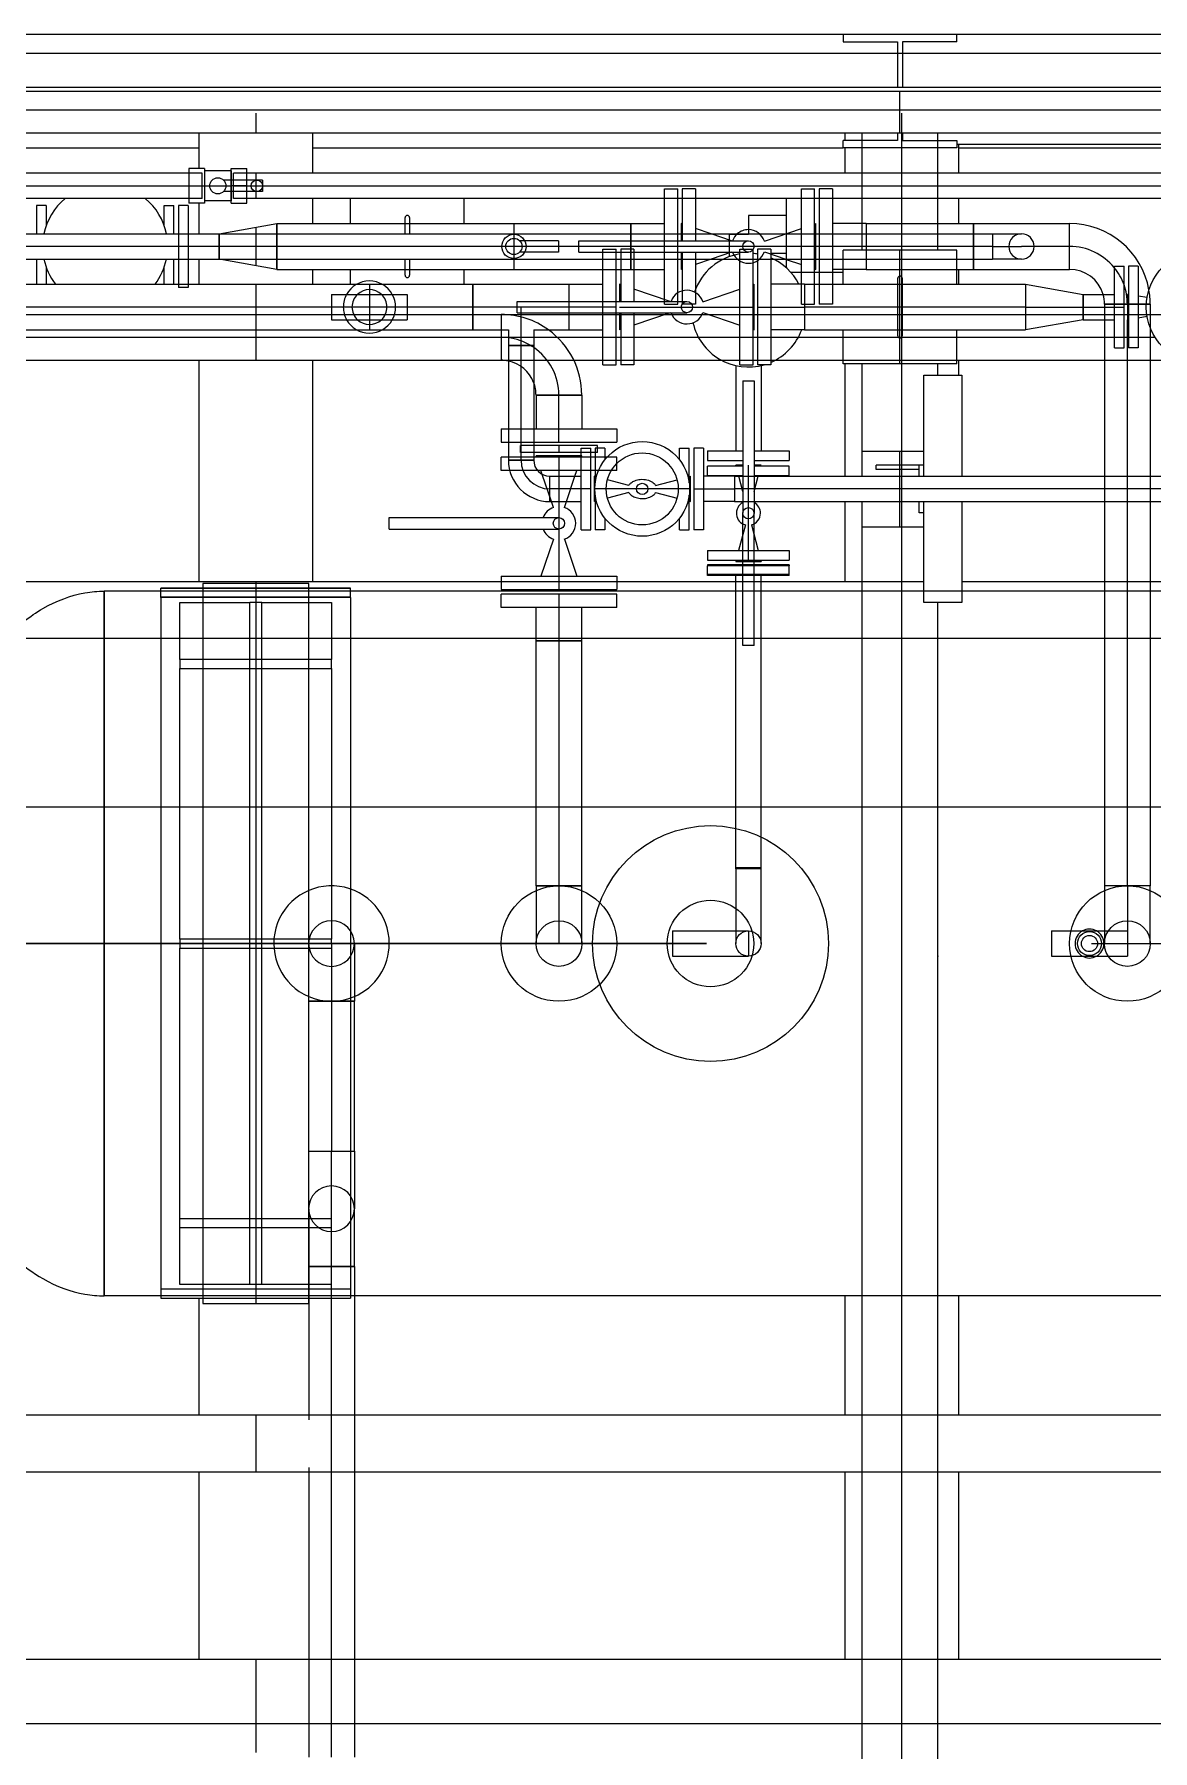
# Model space of a CAD drawing. Header units: inches. Extents: x 295136 to 296247, y 2627183 to 2627409.
# Drawn here: x 295243.361 to 295244.836, y 2627280.867 to 2627283.132 of the extents above; entities that cross this region are included whole.
import ezdxf

# ---------------------------------------------------------------- set-up
doc = ezdxf.new("R2010")
doc.units = ezdxf.units.IN
doc.header["$MEASUREMENT"] = 0
for name, color, linetype in [('Default', 7, 'Continuous'), ('EQUIPMENT LAYOUT-EMBED 1_DWG$0$Default', 7, 'Continuous'), ('EQUIPMENT LAYOUT-EMBED 1_DWG$0$DwgTemplate', 7, 'Continuous'), ('Layout', 6, 'Continuous')]:
    doc.layers.add(name, color=color, linetype=linetype)

# ---------------------------------------------------------------- blocks, each defined once
blk = doc.blocks.new('A$C55974CAD')
at = {"layer": 'Default', "color": 7, "lineweight": 25}
blk.add_point((51.1834, 3.75), dxfattribs=at)
at = {"layer": 'EQUIPMENT LAYOUT-EMBED 1_DWG$0$Default', "color": 7, "lineweight": 25}
for p, q in [((51.6857, 3.946), (51.6857, 4.0539)), ((51.6857, 4.0539), (51.6985, 4.0539)), ((51.6872, 4), (51.6872, 4.0539)), ((51.6985, 3.946), (51.6985, 4.0539)), ((51.7, 4.0539), (51.6985, 4.0539)), ((51.7, 4.0075), (51.7, 4.0539)), ((51.2985, 4.0167), (51.2, 4.0167)), ((51.2985, 3.9833), (51.2985, 4.0167)), ((51.2985, 4.0167), (51.5553, 4.0167)), ((51.3, 4), (51.3, 4.0167)), ((51.5553, 4.0167), (51.6025, 4.0167)), ((51.6025, 4.0167), (51.6775, 4.0167)), ((51.6775, 4.0167), (51.6857, 4.0167)), ((51.6872, 4.0167), (51.6857, 4.0167)), ((51.3, 3.9833), (51.3, 4)), ((51.6872, 3.946), (51.6872, 4)), ((51.7, 4), (51.7, 4.0075)), ((51.7, 3.9925), (51.7, 4)), ((51.7, 3.946), (51.7, 3.9925)), ((51.2, 3.9833), (51.2985, 3.9833)), ((51.2985, 3.9833), (51.5553, 3.9833)), ((51.5553, 3.9833), (51.6025, 3.9833)), ((51.6025, 3.9833), (51.6775, 3.9833)), ((51.6775, 3.9833), (51.6857, 3.9833)), ((51.6872, 3.9833), (51.6857, 3.9833)), ((51.6857, 3.946), (51.6985, 3.946)), ((51.7, 3.946), (51.6985, 3.946))]:
    blk.add_line(p, q, dxfattribs=at)
for centre, radius in [((51.2, 4.25), 0.0762), ((51.2, 4.25), 0.0302), ((51.2, 4), 0.0167), ((51.2, 3.5), 0.0762), ((51.2, 3.5), 0.0302)]:
    blk.add_circle(centre, radius, dxfattribs=at)
for radius, start, end in [(0.0191, 150.9287, 209.0713), (0.0191, 29.0713, 150.9287), (0.0191, 330.9287, 29.0713), (0.019, 209.0713, 270), (0.0191, 270, 330.9287)]:
    blk.add_arc((51.2, 3.55), radius, start, end, dxfattribs=at)
at = {"layer": 'EQUIPMENT LAYOUT-EMBED 1_DWG$0$DwgTemplate', "color": 1, "lineweight": 25}
for p, q in [((50.5025, 1.275), (50.5025, 6.375)), ((50.5775, 1.275), (50.5775, 6.375)), ((52.375, 5.425), (52.375, 3.3635)), ((52.25, 5.1755), (52.25, 4.725)), ((51.2, 5.15), (51.2, 4.0555)), ((51.2, 4.0555), (51.2, 5.15)), ((51.6775, 3.7685), (51.6775, 5.1118)), ((51.6025, 2.9321), (51.6025, 5.0928)), ((50.5025, 4.725), (50.255, 4.725)), ((50.7319, 4.725), (50.5775, 4.725)), ((51.9698, 4.725), (51.6775, 4.725)), ((52.1033, 4.725), (52.0702, 4.725)), ((52.177, 4.725), (52.1367, 4.725)), ((52.2698, 4.725), (52.223, 4.725)), ((51.9698, 4.575), (51.6775, 4.575)), ((52.0898, 4.575), (52.0702, 4.575)), ((52.1833, 4.575), (52.1502, 4.575)), ((52.2698, 4.575), (52.2167, 4.575)), ((52.25, 4.575), (52.25, 3.875)), ((52.25, 3.725), (52.25, 3.875)), ((52.25, 3.875), (52.26, 3.875)), ((52.26, 3.8035), (52.26, 3.875)), ((52.4, 3.875), (52.39, 3.875)), ((52.39, 3.875), (52.39, 3.8035)), ((50.5025, 3.8728), (50.255, 3.8728)), ((50.735, 3.8728), (50.5775, 3.8728)), ((51.7833, 3.8728), (51.6775, 3.8728)), ((51.965, 3.8728), (51.8167, 3.8728)), ((52.25, 3.8728), (52.2167, 3.8728)), ((52.2698, 3.8728), (52.26, 3.8728)), ((49.8636, 3.85), (51.7495, 3.85)), ((51.8495, 3.85), (51.965, 3.85)), ((52.115, 3.85), (52.2698, 3.85)), ((52.2698, 3.8035), (52.26, 3.8035)), ((52.2698, 3.7965), (52.26, 3.7965)), ((52.26, 3.7965), (52.26, 3.725)), ((52.39, 3.8035), (52.3302, 3.8035)), ((52.39, 3.7965), (52.3302, 3.7965)), ((52.39, 3.725), (52.39, 3.7965)), ((49.8636, 3.75), (51.65, 3.75)), ((51.95, 3.75), (51.965, 3.75)), ((52.115, 3.75), (52.2698, 3.75)), ((50.5025, 3.7228), (50.255, 3.7228)), ((50.735, 3.7228), (50.5775, 3.7228)), ((51.6775, 2.9321), (51.6775, 3.7185)), ((51.9698, 3.7228), (51.95, 3.7228)), ((52.0898, 3.7228), (52.0702, 3.7228)), ((52.1833, 3.7228), (52.1502, 3.7228)), ((52.255, 3.7228), (52.2167, 3.7228)), ((52.26, 3.725), (52.25, 3.725)), ((52.25, 3.7228), (52.25, 3.3635)), ((52.255, 3.725), (52.255, 3.3635)), ((52.39, 3.725), (52.4, 3.725)), ((51.2, 3.5475), (51.2, 3.0382))]:
    blk.add_line(p, q, dxfattribs=at)
at = {"layer": 'EQUIPMENT LAYOUT-EMBED 1_DWG$0$DwgTemplate', "color": 7, "lineweight": 25}
for p, q in [((50.1708, 6.325), (50.1708, 4.5801)), ((50.255, 4.5801), (50.255, 5.8222)), ((52.2698, 5.6335), (52.2698, 3.1179)), ((52.3, 3.1179), (52.3, 5.6335)), ((52.3302, 5.6335), (52.3302, 3.1179)), ((52.0302, 5.5865), (52.0302, 4.3262)), ((52.2167, 4.7381), (52.2167, 5.4125)), ((51.9698, 4.9658), (51.9698, 4.3262)), ((52, 4.3262), (52, 4.9658)), ((52.0098, 4.9658), (52.0098, 4.5167)), ((52.04, 4.55), (52.04, 4.9658)), ((52.0702, 4.9658), (52.0702, 4.5167)), ((52.1033, 4.9658), (52.1033, 4.192)), ((52.12, 4.025), (52.12, 4.9658)), ((52.1367, 4.9658), (52.1367, 4)), ((52.1833, 4.7381), (52.1833, 4.9658)), ((52.2, 4.9658), (52.2, 4.7381)), ((51.6025, 4.85), (51.665, 4.85)), ((51.665, 4.85), (51.6025, 4.85)), ((51.665, 4.775), (51.665, 4.85)), ((50.7439, 4.775), (50.735, 4.775)), ((50.7439, 4.525), (50.7439, 4.775)), ((51.6569, 4.775), (50.7439, 4.775)), ((51.6569, 4.775), (51.6649, 4.775)), ((51.6569, 4.525), (51.6569, 4.775)), ((51.657, 4.525), (51.657, 4.775)), ((51.6649, 4.775), (51.6689, 4.775)), ((51.665, 4.525), (51.665, 4.775)), ((51.6689, 4.775), (51.6689, 4.525)), ((51.6689, 4.775), (51.669, 4.775)), ((51.669, 4.525), (51.669, 4.775)), ((50.75, 4.75), (50.825, 4.75)), ((50.75, 4.658), (50.75, 4.75)), ((50.825, 4.55), (50.825, 4.75)), ((50.825, 4.75), (50.837, 4.75)), ((50.837, 4.75), (51.194, 4.75)), ((50.837, 4.75), (50.837, 4.55)), ((51.194, 4.75), (51.194, 4.55)), ((51.206, 4.75), (51.194, 4.75)), ((51.206, 4.75), (51.563, 4.75)), ((51.206, 4.55), (51.206, 4.75)), ((51.563, 4.75), (51.563, 4.55)), ((51.575, 4.75), (51.563, 4.75)), ((51.575, 4.75), (51.65, 4.75)), ((51.575, 4.55), (51.575, 4.75)), ((51.65, 4.75), (51.65, 4.658)), ((52.0702, 4.7521), (52.066, 4.7521)), ((52.066, 4.7393), (52.066, 4.7521)), ((52.0702, 4.7393), (52.066, 4.7393)), ((52.1033, 4.7521), (52.0702, 4.7521)), ((52.1033, 4.7393), (52.0702, 4.7393)), ((52.12, 4.7521), (52.1033, 4.7521)), ((52.12, 4.7393), (52.1033, 4.7393)), ((52.1367, 4.7521), (52.12, 4.7521)), ((52.1367, 4.7393), (52.12, 4.7393)), ((52.174, 4.7521), (52.1367, 4.7521)), ((52.174, 4.7393), (52.1367, 4.7393)), ((52.174, 4.7393), (52.174, 4.7521)), ((52.223, 4.7381), (52.177, 4.7381)), ((52.177, 4.7174), (52.177, 4.7381)), ((52.1833, 4.7206), (52.1833, 4.7381)), ((52.2, 4.7381), (52.2, 4.7206)), ((52.2, 4.7381), (52.2, 4.7206)), ((52.2167, 4.7206), (52.2167, 4.7381)), ((52.223, 4.7174), (52.223, 4.7381)), ((51.669, 4.72), (50.7319, 4.72)), ((51.669, 4.72), (50.7319, 4.72)), ((51.675, 4.72), (51.669, 4.72)), ((51.675, 4.72), (51.669, 4.72)), ((51.675, 4.58), (51.675, 4.72)), ((51.675, 4.58), (51.675, 4.72)), ((52.223, 4.7174), (52.177, 4.7174)), ((52.1802, 4.6825), (52.1802, 4.7174)), ((52.1833, 4.7206), (52.2167, 4.7206)), ((52.2, 4.7206), (52.2, 4.7174)), ((52.2, 4.7174), (52.2, 4.6825)), ((52.2198, 4.6825), (52.2198, 4.7174)), ((52.0898, 4.622), (52.1033, 4.6982)), ((52.1033, 4.6982), (52.12, 4.6982)), ((52.12, 4.6982), (52.1033, 4.6982)), ((52.12, 4.6982), (52.1367, 4.6982)), ((52.1367, 4.6982), (52.12, 4.6982)), ((52.1367, 4.6982), (52.1502, 4.622)), ((52.1925, 4.6825), (52.1925, 4.6924)), ((52.2075, 4.6825), (52.2075, 4.6924)), ((52.177, 4.6825), (52.223, 4.6825)), ((52.177, 4.6825), (52.177, 4.6619)), ((52.2198, 4.6825), (52.1802, 4.6825)), ((52.1833, 4.6793), (52.2167, 4.6793)), ((52.1833, 4.6619), (52.1833, 4.6793)), ((52.1925, 4.641), (52.1925, 4.6825)), ((52.1925, 4.6825), (52.1925, 4.6825)), ((52.2, 4.6793), (52.2, 4.6825)), ((52.2, 4.6825), (52.2, 4.6825)), ((52.2, 4.6619), (52.2, 4.6793)), ((52.2, 4.6793), (52.2, 4.6619)), ((52.2075, 4.641), (52.2075, 4.6825)), ((52.2075, 4.6825), (52.2075, 4.6825)), ((52.2167, 4.6619), (52.2167, 4.6793)), ((52.223, 4.6825), (52.223, 4.6619)), ((50.75, 4.642), (50.75, 4.658)), ((50.75, 4.658), (51.65, 4.658)), ((51.65, 4.642), (51.65, 4.658)), ((52.177, 4.6619), (52.223, 4.6619)), ((52.1833, 3.85), (52.1833, 4.6619)), ((52.2, 4.6619), (52.2, 3.85)), ((52.2167, 3.85), (52.2167, 4.6619)), ((50.75, 4.55), (50.75, 4.642)), ((50.75, 4.642), (51.65, 4.642)), ((51.65, 4.642), (51.65, 4.55)), ((52.0898, 4.622), (52.1033, 4.622)), ((52.1033, 4.622), (52.0898, 4.622)), ((52.0898, 4.622), (52.0898, 4.453)), ((52.1033, 4.622), (52.12, 4.622)), ((52.1367, 4.622), (52.1033, 4.622)), ((52.12, 4.622), (52.1367, 4.622)), ((52.1367, 4.622), (52.1502, 4.622)), ((52.1502, 4.622), (52.1367, 4.622)), ((52.1502, 4.622), (52.1502, 4.453)), ((52.2, 4.641), (52.1925, 4.641)), ((52.2075, 4.641), (52.2, 4.641)), ((50.5025, 4.5801), (50.1262, 4.5801)), ((50.1708, 4.5801), (50.1708, 4.5198)), ((50.255, 4.5198), (50.255, 4.5801)), ((50.5085, 4.5801), (50.5025, 4.5801)), ((50.5775, 4.5801), (50.5715, 4.5801)), ((50.7738, 4.5801), (50.5775, 4.5801)), ((50.725, 4.5801), (50.725, 4.58)), ((50.725, 4.5801), (50.725, 4.58)), ((50.725, 4.58), (50.7319, 4.58)), ((50.725, 4.58), (50.7319, 4.58)), ((50.7319, 4.5801), (50.7319, 4.525)), ((50.7319, 4.58), (51.669, 4.58)), ((50.7319, 4.58), (51.669, 4.58)), ((50.735, 4.5198), (50.735, 4.5801)), ((50.7738, 4.5198), (50.7738, 4.5801)), ((50.7738, 4.5801), (50.7738, 4.55)), ((50.85, 4.5801), (50.7738, 4.5801)), ((50.85, 4.5801), (50.9262, 4.5801)), ((50.9262, 4.5801), (50.9262, 4.55)), ((50.9262, 4.5801), (51.1238, 4.5801)), ((50.9262, 4.5801), (50.9262, 4.5198)), ((51.1238, 4.5801), (51.1238, 4.55)), ((51.1238, 4.5198), (51.1238, 4.5801)), ((51.1238, 4.5801), (51.2, 4.5801)), ((51.669, 4.58), (51.675, 4.58)), ((51.669, 4.58), (51.675, 4.58)), ((50.1262, 4.55), (50.5025, 4.55)), ((50.5025, 4.55), (50.5775, 4.55)), ((50.5775, 4.55), (50.7738, 4.55)), ((50.7738, 4.55), (50.7738, 4.55)), ((50.7738, 4.55), (50.7738, 4.55)), ((50.7738, 4.55), (50.8198, 4.55)), ((50.7738, 4.55), (50.7738, 4.5198)), ((50.8198, 4.55), (50.85, 4.55)), ((50.85, 4.55), (50.9262, 4.55)), ((51.1238, 4.55), (50.9262, 4.55)), ((50.9262, 4.55), (50.9262, 4.5198)), ((50.9262, 4.55), (50.9262, 4.55)), ((50.9262, 4.55), (50.9262, 4.55)), ((51.1238, 4.55), (51.1238, 4.5198)), ((51.1238, 4.55), (51.1238, 4.55)), ((51.1238, 4.55), (51.1238, 4.55)), ((51.2, 4.55), (51.1238, 4.55)), ((51.2, 4.55), (51.206, 4.55)), ((51.563, 4.55), (51.206, 4.55)), ((51.563, 4.55), (51.575, 4.55)), ((51.65, 4.55), (51.575, 4.55)), ((52.04, 4.5), (52.04, 4.55)), ((50.5025, 4.5198), (50.1262, 4.5198)), ((50.1708, 4.5198), (50.1708, 3.85)), ((50.255, 3.85), (50.255, 4.5198)), ((50.5775, 4.5198), (50.5025, 4.5198)), ((50.7738, 4.5198), (50.5775, 4.5198)), ((50.735, 4.525), (50.7319, 4.525)), ((50.7439, 4.525), (50.735, 4.525)), ((51.6569, 4.525), (50.7439, 4.525)), ((50.7738, 4.5198), (50.85, 4.5198)), ((50.9262, 4.5198), (50.85, 4.5198)), ((50.9262, 4.5198), (51.1238, 4.5198)), ((51.2, 4.5198), (51.1238, 4.5198)), ((51.6569, 4.525), (51.6649, 4.525)), ((51.6649, 4.525), (51.6689, 4.525)), ((51.665, 4.0167), (51.665, 4.525)), ((51.6689, 4.525), (51.669, 4.525)), ((52.0098, 4.5167), (52.0098, 4.5)), ((52.0702, 4.5167), (52.0702, 4.5)), ((52.0702, 4.5), (52.0098, 4.5)), ((52.0702, 4.5), (52.0098, 4.5)), ((52.0098, 4.5), (52.0098, 4.4833)), ((52.04, 4.45), (52.04, 4.5)), ((52.04, 4.5), (52.04, 4.5)), ((52.04, 4.5), (52.04, 4.5)), ((52.0702, 4.5), (52.0702, 4.4833)), ((51.7471, 4.4738), (51.7546, 4.4738)), ((51.7471, 4.4738), (51.7471, 4.25)), ((51.7546, 4.4738), (51.7621, 4.4738)), ((51.7621, 4.4738), (51.7621, 4.25)), ((52.0098, 4.4833), (52.0098, 4.3635)), ((52.0702, 4.4833), (52.0702, 4.3635)), ((52.04, 4.3635), (52.04, 4.45)), ((52.0898, 4.453), (52.0898, 4.447)), ((52.0898, 4.447), (52.0898, 4.3094)), ((52.1502, 4.453), (52.1502, 4.447)), ((52.1502, 4.447), (52.1502, 4.3094)), ((52.0702, 4.3635), (52.0098, 4.3635)), ((52.0098, 4.3635), (52.0702, 4.3635)), ((52.0098, 4.3635), (52.0098, 4.3167)), ((52.04, 4.3635), (52.04, 4.3635)), ((52.04, 4.305), (52.04, 4.3635)), ((52.04, 4.3635), (52.04, 4.3635)), ((52.0702, 4.3635), (52.0702, 4.2365)), ((51.6437, 4.25), (51.6437, 4.3262)), ((51.6437, 4.3262), (51.6613, 4.3262)), ((51.6613, 4.25), (51.6613, 4.3262)), ((51.6672, 4.3262), (51.6672, 4.25)), ((51.6775, 4.3262), (51.6672, 4.3262)), ((51.6848, 4.3262), (51.6775, 4.3262)), ((51.6848, 4.3262), (51.6848, 4.25)), ((51.8245, 4.315), (51.8245, 4.3262)), ((51.8245, 4.3262), (51.842, 4.3262)), ((51.8245, 4.2784), (51.8245, 4.315)), ((51.8381, 4.3167), (51.8381, 4.2833)), ((51.8381, 4.2833), (51.8381, 4.3167)), ((51.9892, 4.3167), (51.8381, 4.3167)), ((51.842, 4.3167), (51.842, 4.3262)), ((51.842, 4.2833), (51.842, 4.3167)), ((51.8618, 4.3262), (51.8618, 4.3167)), ((51.8793, 4.3262), (51.8618, 4.3262)), ((51.8618, 4.3167), (51.8618, 4.2833)), ((51.8793, 4.3262), (51.8793, 4.3167)), ((51.8793, 4.3167), (51.8793, 4.2833)), ((51.9698, 4.3262), (51.9698, 4.2303)), ((52.0098, 4.3262), (51.9698, 4.3262)), ((52.0098, 4.3262), (51.9698, 4.3262)), ((51.9892, 4.3167), (51.9892, 4.2833)), ((52.0098, 4.3167), (51.9892, 4.3167)), ((51.9892, 4.2833), (51.9892, 4.3167)), ((52, 4.252), (52, 4.3262)), ((52, 4.3262), (52, 4.3262)), ((52, 4.3262), (52, 4.3262)), ((52.0302, 4.3262), (52.0098, 4.3262)), ((52.0302, 4.3262), (52.0098, 4.3262)), ((52.0302, 4.3262), (52.0302, 4.2365)), ((52.0325, 4.305), (52.04, 4.305)), ((52.0325, 4.305), (52.0325, 4.0811)), ((52.04, 4.2365), (52.04, 4.305)), ((52.04, 4.305), (52.0475, 4.305)), ((52.0475, 4.305), (52.0475, 4.0811)), ((52.1502, 4.3094), (52.0898, 4.3094)), ((52.0898, 4.3094), (52.0898, 4.192)), ((52.1502, 4.3094), (52.1502, 4.1553)), ((51.8381, 4.3), (51.8381, 4.3)), ((51.8381, 4.3), (51.8381, 4.3)), ((51.8381, 4.3), (51.9892, 4.3)), ((51.9892, 4.2833), (51.8381, 4.2833)), ((51.842, 4.25), (51.842, 4.2833)), ((51.848, 4.2833), (51.848, 4.3008)), ((51.848, 4.3008), (51.8574, 4.3008)), ((51.848, 4.25), (51.848, 4.2833)), ((51.8574, 4.2833), (51.8574, 4.3008)), ((51.8574, 4.25), (51.8574, 4.2833)), ((51.8618, 4.2833), (51.8618, 4.25)), ((51.8793, 4.2833), (51.8793, 4.25)), ((51.9892, 4.3), (52.0325, 4.3)), ((51.9892, 4.3), (51.9892, 4.3)), ((52.0098, 4.2833), (51.9892, 4.2833)), ((52.0098, 4.2833), (52.0098, 4.2365)), ((52.0325, 4.3), (52.04, 4.3)), ((52.1125, 4.2504), (52.1125, 4.3018)), ((52.1275, 4.2504), (52.1275, 4.3018)), ((51.2762, 4.2801), (51.2, 4.2801)), ((51.2762, 4.25), (51.2762, 4.2801)), ((51.2762, 4.2801), (51.2762, 4.2198)), ((51.2762, 4.2801), (51.5993, 4.2801)), ((51.5993, 4.25), (51.5993, 4.2801)), ((51.5993, 4.2801), (51.6437, 4.2801)), ((51.5993, 4.2801), (51.5993, 4.2198)), ((51.6657, 4.2801), (51.6657, 4.25)), ((51.6672, 4.2796), (51.6657, 4.2801)), ((51.7336, 4.2571), (51.6848, 4.2737)), ((51.7757, 4.2571), (51.7833, 4.2597)), ((51.7833, 4.2597), (51.8192, 4.2719)), ((51.7833, 4.2619), (51.8, 4.2619)), ((51.7833, 4.2619), (51.7833, 4.2208)), ((51.7833, 4.2619), (51.8167, 4.2619)), ((51.8, 4.208), (51.8, 4.2619)), ((51.8, 4.2619), (51.8167, 4.2619)), ((51.8, 4.2619), (51.8, 4.2619)), ((51.8, 4.2619), (51.8, 4.2619)), ((51.8167, 4.2619), (51.8167, 4.2208)), ((51.8192, 4.2719), (51.8245, 4.2737)), ((51.8245, 4.25), (51.8245, 4.2784)), ((51.842, 4.2796), (51.8435, 4.2801)), ((51.8435, 4.2208), (51.8435, 4.2801)), ((51.9238, 4.2801), (51.8793, 4.2801)), ((51.9238, 4.2801), (51.9238, 4.25)), ((51.9238, 4.2198), (51.9238, 4.2801)), ((51.2762, 4.25), (51.2, 4.25)), ((51.2762, 4.25), (51.2762, 4.25)), ((51.2762, 4.25), (51.2762, 4.25)), ((51.2762, 4.2198), (51.2762, 4.25)), ((51.5993, 4.25), (51.2762, 4.25)), ((51.6613, 4.25), (51.5993, 4.25)), ((51.5993, 4.2198), (51.5993, 4.25)), ((51.6437, 4.1738), (51.6437, 4.25)), ((51.6613, 4.1738), (51.6613, 4.25)), ((51.6775, 4.25), (51.6657, 4.25)), ((51.6657, 4.25), (51.6657, 4.2198)), ((51.6672, 4.25), (51.6672, 4.1738)), ((51.7833, 4.25), (51.6775, 4.25)), ((51.6848, 4.25), (51.6848, 4.1738)), ((51.7336, 4.2428), (51.6848, 4.2263)), ((51.7757, 4.2428), (51.7833, 4.2402)), ((51.8167, 4.25), (51.7833, 4.25)), ((51.7833, 4.2402), (51.8167, 4.2289)), ((51.8435, 4.25), (51.8167, 4.25)), ((51.8245, 4.2208), (51.8245, 4.25)), ((51.842, 4.2208), (51.842, 4.25)), ((51.8574, 4.25), (51.848, 4.25)), ((51.848, 4.2208), (51.848, 4.25)), ((51.8574, 4.1992), (51.8574, 4.25)), ((51.8618, 4.25), (51.9238, 4.25)), ((51.8618, 4.25), (51.8618, 4.1738)), ((51.8793, 4.25), (51.8793, 4.1738)), ((51.9238, 4.25), (51.9238, 4.2198)), ((51.9238, 4.25), (51.9238, 4.25)), ((51.9238, 4.25), (51.9238, 4.25)), ((52, 4.192), (52, 4.252)), ((52.0098, 4.2365), (52.0325, 4.2365)), ((52.0098, 4.2365), (52.0325, 4.2365)), ((52.0098, 4.2365), (52.0098, 4.192)), ((52.0302, 4.2365), (52.0302, 4.2365)), ((52.0302, 4.2365), (52.0302, 4.1745)), ((52.0325, 4.2365), (52.0475, 4.2365)), ((52.0325, 4.2365), (52.04, 4.2365)), ((52.04, 4.2365), (52.04, 4.2365)), ((52.04, 4.1745), (52.04, 4.2365)), ((52.04, 4.2365), (52.0475, 4.2365)), ((52.0475, 4.2365), (52.0702, 4.2365)), ((52.0475, 4.2365), (52.0702, 4.2365)), ((52.0702, 4.2365), (52.0702, 4.192)), ((52.1275, 4.2504), (52.1125, 4.2504)), ((51.2, 4.2198), (51.2762, 4.2198)), ((51.2762, 4.2198), (51.5993, 4.2198)), ((51.5993, 4.2198), (51.6437, 4.2198)), ((51.6672, 4.2203), (51.6657, 4.2198)), ((51.746, 4.2208), (51.8, 4.2208)), ((51.746, 4.2208), (51.746, 4.208)), ((51.8, 4.2208), (51.854, 4.2208)), ((51.8167, 4.2289), (51.8245, 4.2263)), ((51.8245, 4.208), (51.8245, 4.2208)), ((51.842, 4.208), (51.842, 4.2208)), ((51.842, 4.2203), (51.8435, 4.2198)), ((51.8435, 4.2198), (51.8435, 4.2208)), ((51.848, 4.208), (51.848, 4.2208)), ((51.854, 4.2208), (51.854, 4.208)), ((51.9238, 4.2198), (51.8793, 4.2198)), ((51.9698, 4.2303), (51.9698, 4.192)), ((52.1125, 4.2238), (52.12, 4.2238)), ((52.1125, 4.2238), (52.1125, 4)), ((52.12, 4.2238), (52.1275, 4.2238)), ((52.1275, 4.2238), (52.1275, 4)), ((51.746, 4.208), (51.8, 4.208)), ((51.7919, 4.2021), (51.746, 4.2021)), ((51.746, 4.1893), (51.746, 4.2021)), ((51.8, 4.2036), (51.7833, 4.2036)), ((51.7837, 4.2021), (51.7833, 4.2036)), ((51.8, 4.208), (51.854, 4.208)), ((51.8, 4.0766), (51.8, 4.2036)), ((51.8167, 4.2036), (51.8, 4.2036)), ((51.854, 4.2021), (51.8081, 4.2021)), ((51.8163, 4.2021), (51.8167, 4.2036)), ((51.8245, 4.2021), (51.8245, 4.208)), ((51.8245, 4.1808), (51.8245, 4.2021)), ((51.842, 4.2021), (51.842, 4.208)), ((51.842, 4.1893), (51.842, 4.2021)), ((51.848, 4.2021), (51.848, 4.208)), ((51.848, 4.1992), (51.848, 4.2021)), ((51.848, 4.1992), (51.854, 4.1992)), ((51.854, 4.1893), (51.854, 4.2021)), ((51.854, 4.1992), (51.8574, 4.1992)), ((51.9638, 4.192), (52.0325, 4.192)), ((51.9638, 4.192), (51.9638, 4.1745)), ((51.9698, 4.192), (51.9698, 4.1745)), ((52, 4.1745), (52, 4.192)), ((52.0325, 4.192), (52.04, 4.192)), ((52.04, 4.192), (52.0475, 4.192)), ((52.0475, 4.192), (52.1162, 4.192)), ((52.0898, 4.192), (52.0898, 4.1745)), ((52.1033, 4.192), (52.1033, 4.1745)), ((52.1162, 4.192), (52.1162, 4.1745)), ((51.6437, 4.1738), (51.6613, 4.1738)), ((51.6775, 4.1738), (51.6672, 4.1738)), ((51.6848, 4.1738), (51.6775, 4.1738)), ((51.7615, 4.1893), (51.746, 4.1893)), ((51.7953, 4.1578), (51.7879, 4.186)), ((51.8047, 4.1578), (51.8121, 4.186)), ((51.8245, 4.1738), (51.8245, 4.1808)), ((51.8245, 4.1738), (51.8335, 4.1738)), ((51.8335, 4.1738), (51.842, 4.1738)), ((51.854, 4.1893), (51.8385, 4.1893)), ((51.842, 4.1864), (51.842, 4.1893)), ((51.842, 4.1738), (51.842, 4.1864)), ((51.8793, 4.1738), (51.8618, 4.1738)), ((51.9638, 4.1745), (52.0325, 4.1745)), ((52.0325, 4.1685), (51.9638, 4.1685)), ((51.9638, 4.151), (51.9638, 4.1685)), ((51.9698, 4.1745), (51.9698, 4.1685)), ((51.9698, 4.1685), (51.9698, 4.151)), ((52, 4.1685), (52, 4.1745)), ((52, 4.151), (52, 4.1685)), ((52.0325, 4.17), (52.0098, 4.17)), ((52.0104, 4.1685), (52.0098, 4.17)), ((52.0302, 4.1745), (52.0302, 4.17)), ((52.0302, 4.17), (52.0302, 4.1101)), ((52.0325, 4.1745), (52.04, 4.1745)), ((52.04, 4.1745), (52.0475, 4.1745)), ((52.04, 4.17), (52.04, 3.9922)), ((52.0475, 4.1745), (52.1162, 4.1745)), ((52.0702, 4.17), (52.0475, 4.17)), ((52.1162, 4.1685), (52.0475, 4.1685)), ((52.0696, 4.1685), (52.0702, 4.17)), ((52.0898, 4.1745), (52.0898, 4.1685)), ((52.0898, 4.1685), (52.0898, 4.1553)), ((52.1033, 4.1745), (52.1033, 4.1685)), ((52.1033, 4.1685), (52.1033, 4.151)), ((52.1162, 4.151), (52.1162, 4.1685)), ((52.0325, 4.151), (51.9638, 4.151)), ((51.9698, 4.151), (51.9698, 4.0355)), ((52, 4.0658), (52, 4.151)), ((52.0325, 4.1033), (52.0163, 4.151)), ((52.1162, 4.151), (52.0475, 4.151)), ((52.0475, 4.1033), (52.0637, 4.151)), ((52.0898, 4.1553), (52.12, 4.1553)), ((52.0898, 4.1553), (52.0898, 4.151)), ((52.1367, 4.1553), (52.0898, 4.1553)), ((52.0898, 4.151), (52.0898, 4.1108)), ((52.1033, 4.151), (52.1033, 4.0329)), ((52.12, 4.1553), (52.1367, 4.1553)), ((52.1367, 4.1553), (52.1502, 4.1553)), ((52.1502, 4.1553), (52.1367, 4.1553)), ((52.1502, 4.1553), (52.1502, 4.1108)), ((51.7953, 4.1224), (51.7879, 4.0941)), ((51.8047, 4.1224), (51.8121, 4.0941)), ((52.0302, 4.1101), (52.0302, 4.1011)), ((52.0302, 4.1011), (52.0302, 3.3498)), ((52.0438, 4.1108), (52.0501, 4.1108)), ((52.0438, 4.1108), (52.0438, 4.0933)), ((52.0501, 4.1108), (52.1033, 4.1108)), ((52.1033, 4.1108), (52.12, 4.1108)), ((52.12, 4.1108), (52.1367, 4.1108)), ((52.1367, 4.1108), (52.1833, 4.1108)), ((52.1833, 4.1108), (52.1962, 4.1108)), ((52.1962, 4.1108), (52.1962, 4.0933)), ((51.746, 4.0909), (51.7615, 4.0909)), ((51.746, 4.0909), (51.746, 4.0781)), ((51.746, 4.0781), (51.7919, 4.0781)), ((51.7837, 4.0781), (51.7833, 4.0766)), ((51.8081, 4.0781), (51.854, 4.0781)), ((51.8163, 4.0781), (51.8167, 4.0766)), ((51.8385, 4.0909), (51.854, 4.0909)), ((51.854, 4.0909), (51.854, 4.0781)), ((52.0438, 4.0933), (52.0586, 4.0933)), ((52.0613, 4.0873), (52.0438, 4.0873)), ((52.0438, 4.0698), (52.0438, 4.0873)), ((52.0586, 4.0933), (52.1033, 4.0933)), ((52.1033, 4.0873), (52.0613, 4.0873)), ((52.1033, 4.0889), (52.0898, 4.0889)), ((52.0904, 4.0873), (52.0898, 4.0889)), ((52.1033, 4.0933), (52.12, 4.0933)), ((52.1125, 4.0889), (52.1033, 4.0889)), ((52.1125, 4.0873), (52.1033, 4.0873)), ((52.12, 4.0933), (52.1367, 4.0933)), ((52.1367, 4.0889), (52.1275, 4.0889)), ((52.1367, 4.0873), (52.1275, 4.0873)), ((52.1367, 4.0933), (52.1833, 4.0933)), ((52.1502, 4.0889), (52.1367, 4.0889)), ((52.1833, 4.0873), (52.1367, 4.0873)), ((52.1496, 4.0873), (52.1502, 4.0889)), ((52.1833, 4.0933), (52.1962, 4.0933)), ((52.1962, 4.0873), (52.1833, 4.0873)), ((52.1962, 4.0698), (52.1962, 4.0873)), ((51.8, 4.0721), (51.746, 4.0721)), ((51.746, 4.0594), (51.746, 4.0721)), ((51.8, 4.0594), (51.746, 4.0594)), ((51.7833, 4.0766), (51.8167, 4.0766)), ((51.7833, 4.0183), (51.7833, 4.0594)), ((51.8, 4.0721), (51.8, 4.0183)), ((51.854, 4.0721), (51.8, 4.0721)), ((51.854, 4.0594), (51.8, 4.0594)), ((51.8167, 4.0183), (51.8167, 4.0594)), ((51.854, 4.0594), (51.854, 4.0721)), ((52, 3.9341), (52, 4.0658)), ((52.0329, 4.0601), (52.0163, 4.0113)), ((52.0632, 4.0698), (52.0438, 4.0698)), ((52.0471, 4.0601), (52.0637, 4.0113)), ((52.1033, 4.0698), (52.0632, 4.0698)), ((52.1033, 4.0492), (52.0963, 4.0698)), ((52.1125, 4.0698), (52.1033, 4.0698)), ((52.1367, 4.0698), (52.1275, 4.0698)), ((52.1833, 4.0698), (52.1367, 4.0698)), ((52.1367, 4.0492), (52.1437, 4.0698)), ((52.1962, 4.0698), (52.1833, 4.0698)), ((51.6872, 4), (51.6872, 4.0539)), ((51.706, 4.0539), (51.706, 4)), ((51.7187, 4.0539), (51.706, 4.0539)), ((51.7187, 4.0539), (51.7187, 4)), ((51.8172, 4.0075), (51.8172, 4.0539)), ((51.8172, 4.0539), (51.8299, 4.0539)), ((51.8299, 4.0075), (51.8299, 4.0539)), ((51.9698, 4.0355), (51.9698, 3.9645)), ((52.1125, 4.0221), (52.1033, 4.0492)), ((52.1033, 4.0329), (52.1033, 3.9671)), ((52.1275, 4.0221), (52.1367, 4.0492)), ((51.2985, 4.0167), (51.2, 4.0167)), ((51.2985, 3.9833), (51.2985, 4.0167)), ((51.2985, 4.0167), (51.5553, 4.0167)), ((51.3, 4), (51.3, 4.0167)), ((51.6025, 4.0167), (51.6775, 4.0167)), ((51.665, 3.9833), (51.665, 4.0167)), ((51.6872, 4.0167), (51.6857, 4.0167)), ((51.7044, 4.0167), (51.7044, 3.9833)), ((51.706, 4.0163), (51.7044, 4.0167)), ((51.7526, 4.004), (51.7187, 4.0129)), ((51.8167, 4.0183), (51.7833, 4.0183)), ((51.7833, 4.0183), (51.7833, 3.0668)), ((51.8, 4.0183), (51.7833, 4.0183)), ((51.7965, 4.0075), (51.8167, 4.0128)), ((51.8, 3.0718), (51.8, 4.0183)), ((51.8167, 4.0183), (51.8, 4.0183)), ((51.8167, 4.0183), (51.8167, 3.0718)), ((51.8167, 4.0128), (51.8172, 4.0129)), ((51.8299, 4.0163), (51.8314, 4.0167)), ((51.8314, 4.0075), (51.8314, 4.0167)), ((51.9638, 4.0113), (52.04, 4.0113)), ((51.9638, 4.0113), (51.9638, 3.9938)), ((52.04, 4.0113), (52.1162, 4.0113)), ((52.1162, 4.0113), (52.1162, 3.9938)), ((52.12, 3.75), (52.12, 4.025)), ((51.3, 3.9833), (51.3, 4)), ((51.5933, 4), (51.5933, 4.0075)), ((51.5933, 4.0075), (51.6985, 4.0075)), ((51.5933, 3.9925), (51.5933, 4)), ((51.5933, 3.9925), (51.6985, 3.9925)), ((51.6872, 3.946), (51.6872, 4)), ((51.6985, 4.0075), (51.7044, 4.0075)), ((51.6985, 3.9925), (51.7044, 3.9925)), ((51.7, 4), (51.7, 4.0075)), ((51.7, 3.9925), (51.7, 4)), ((51.7044, 4.0075), (51.7394, 4.0075)), ((51.7044, 4), (51.7833, 4)), ((51.7044, 3.9925), (51.7394, 3.9925)), ((51.706, 4), (51.706, 3.946)), ((51.7187, 4), (51.7187, 3.946)), ((51.7526, 3.9959), (51.7187, 3.987)), ((51.7394, 4.0075), (51.754, 4.0075)), ((51.7394, 3.9925), (51.754, 3.9925)), ((51.754, 4.0075), (51.7679, 4.0075)), ((51.754, 3.9925), (51.7679, 3.9925)), ((51.7833, 4.0075), (51.7679, 4.0075)), ((51.7833, 3.9925), (51.7679, 3.9925)), ((51.8167, 4.0075), (51.7833, 4.0075)), ((51.7833, 4), (51.8167, 4)), ((51.8167, 3.9925), (51.7833, 3.9925)), ((51.7965, 3.9925), (51.8167, 3.9872)), ((51.9426, 4.0075), (51.8167, 4.0075)), ((51.8167, 4), (51.8314, 4)), ((51.9426, 3.9925), (51.8167, 3.9925)), ((51.8167, 3.9872), (51.8172, 3.987)), ((51.8172, 3.946), (51.8172, 3.9925)), ((51.8299, 3.946), (51.8299, 3.9925)), ((51.8314, 3.9833), (51.8314, 3.9925)), ((51.9426, 4.0075), (51.9426, 4)), ((51.9426, 4), (51.9426, 3.9925)), ((51.9638, 3.9938), (52.04, 3.9938)), ((52.04, 3.9878), (51.9638, 3.9878)), ((51.9638, 3.9703), (51.9638, 3.9878)), ((52.0104, 3.9938), (52.0098, 3.9922)), ((52.0098, 3.9922), (52.04, 3.9922)), ((52.04, 3.9938), (52.1162, 3.9938)), ((52.04, 3.9922), (52.0702, 3.9922)), ((52.04, 3.9878), (52.04, 3.9258)), ((52.1162, 3.9878), (52.04, 3.9878)), ((52.0696, 3.9938), (52.0702, 3.9922)), ((52.1162, 3.9703), (52.1162, 3.9878)), ((52.1367, 4), (52.1367, 3.75)), ((51.2, 3.9833), (51.2985, 3.9833)), ((51.2985, 3.9833), (51.5553, 3.9833)), ((51.6025, 3.9833), (51.6775, 3.9833)), ((51.665, 2.6187), (51.665, 3.9833)), ((51.6872, 3.9833), (51.6857, 3.9833)), ((51.706, 3.9837), (51.7044, 3.9833)), ((51.8299, 3.9837), (51.8314, 3.9833)), ((52.04, 3.9703), (51.9638, 3.9703)), ((51.9698, 3.9645), (51.9698, 3.875)), ((52.0098, 3.9258), (52.0098, 3.9703)), ((52.1162, 3.9703), (52.04, 3.9703)), ((52.0702, 3.9258), (52.0702, 3.9703)), ((52.1129, 3.9789), (52.1033, 3.9508)), ((52.1033, 3.9671), (52.1033, 3.95)), ((52.1271, 3.9789), (52.1437, 3.9301)), ((51.7187, 3.946), (51.706, 3.946)), ((51.8172, 3.946), (51.8299, 3.946)), ((52.103, 3.95), (52.0963, 3.9301)), ((52.1033, 3.9508), (52.103, 3.95)), ((52.1033, 3.95), (52.1033, 3.725)), ((52, 3.875), (52, 3.9341)), ((52.0702, 3.9258), (52.0098, 3.9258)), ((52.0098, 3.9258), (52.0098, 3.803)), ((52.04, 3.9258), (52.0098, 3.9258)), ((52.04, 3.803), (52.04, 3.9258)), ((52.0702, 3.9258), (52.04, 3.9258)), ((52.0438, 3.9301), (52.0702, 3.9301)), ((52.0438, 3.9301), (52.0438, 3.9126)), ((52.0702, 3.9301), (52.0859, 3.9301)), ((52.0702, 3.9258), (52.0702, 3.803)), ((52.0859, 3.9301), (52.12, 3.9301)), ((52.12, 3.9301), (52.1962, 3.9301)), ((52.1962, 3.9301), (52.1962, 3.9126)), ((52.0438, 3.9126), (52.0702, 3.9126)), ((52.0702, 3.9066), (52.0438, 3.9066)), ((52.0438, 3.8891), (52.0438, 3.9066)), ((52.0702, 3.9126), (52.0859, 3.9126)), ((52.0859, 3.9066), (52.0702, 3.9066)), ((52.0859, 3.9126), (52.12, 3.9126)), ((52.12, 3.9066), (52.0859, 3.9066)), ((52.0904, 3.9126), (52.0898, 3.9111)), ((52.0898, 3.9111), (52.12, 3.9111)), ((52.12, 3.9126), (52.1962, 3.9126)), ((52.12, 3.9111), (52.1502, 3.9111)), ((52.1962, 3.9066), (52.12, 3.9066)), ((52.1496, 3.9126), (52.1502, 3.9111)), ((52.1962, 3.8891), (52.1962, 3.9066)), ((51.9698, 3.875), (51.9698, 3.725)), ((52, 3.725), (52, 3.875)), ((52.0702, 3.8891), (52.0438, 3.8891)), ((52.0859, 3.8891), (52.0702, 3.8891)), ((52.12, 3.8891), (52.0859, 3.8891)), ((52.0898, 3.8446), (52.0898, 3.8891)), ((52.1962, 3.8891), (52.12, 3.8891)), ((52.1502, 3.8446), (52.1502, 3.8891)), ((50.1708, 3.85), (50.1708, 3.75)), ((50.255, 3.75), (50.255, 3.85)), ((50.735, 3.75), (50.735, 3.85)), ((52.12, 3.8446), (52.0898, 3.8446)), ((52.1502, 3.8446), (52.0898, 3.8446)), ((52.0898, 3.8446), (52.0898, 3.725)), ((52.1502, 3.8446), (52.12, 3.8446)), ((52.1502, 3.8446), (52.1502, 3.75)), ((52.1833, 3.75), (52.1833, 3.85)), ((52.2, 3.85), (52.2, 3.75)), ((52.2167, 3.75), (52.2167, 3.85)), ((52.0098, 3.803), (52.0098, 3.797)), ((52.0098, 3.797), (52.0098, 3.6345)), ((52.04, 3.797), (52.04, 3.803)), ((52.04, 3.6345), (52.04, 3.797)), ((52.0702, 3.803), (52.0702, 3.797)), ((52.0702, 3.797), (52.0702, 3.6345)), ((50.1708, 3.75), (50.1708, 2.85)), ((50.255, 2.83), (50.255, 3.75)), ((52.12, 3.6778), (52.12, 3.75)), ((52.1367, 3.75), (52.1367, 3.6778)), ((52.1502, 3.75), (52.1502, 3.7032)), ((52.1833, 3.0718), (52.1833, 3.75)), ((52.2, 3.75), (52.2, 3.3635)), ((52.2167, 3.3635), (52.2167, 3.75)), ((51.9698, 3.725), (51.9698, 3.5301)), ((52, 3.5301), (52, 3.725)), ((52.0898, 3.725), (52.0898, 3.7032)), ((52.1033, 3.725), (52.1033, 3.6778)), ((52.0898, 3.7032), (52.1033, 3.7032)), ((52.0898, 3.7032), (52.0898, 3.5762)), ((52.1033, 3.7032), (52.0898, 3.7032)), ((52.1033, 3.7032), (52.12, 3.7032)), ((52.1367, 3.7032), (52.1033, 3.7032)), ((52.12, 3.7032), (52.1367, 3.7032)), ((52.1367, 3.7032), (52.1502, 3.7032)), ((52.1502, 3.7032), (52.1367, 3.7032)), ((52.1502, 3.7032), (52.1502, 3.5762)), ((52.1367, 3.6778), (52.1033, 3.6778)), ((52.1367, 3.6778), (52.1033, 3.6778)), ((52.1033, 3.6397), (52.1033, 3.6778)), ((52.12, 3.6778), (52.12, 3.6778)), ((52.12, 3.6778), (52.12, 3.6778)), ((52.12, 3.6778), (52.12, 3.6397)), ((52.1367, 3.6778), (52.1367, 3.6397)), ((52.0702, 3.6345), (52.0098, 3.6345)), ((52.04, 3.6345), (52.0098, 3.6345)), ((52.0233, 3.5583), (52.0098, 3.6345)), ((52.0098, 3.6345), (52.0098, 3.6345)), ((52.04, 3.6345), (52.04, 3.6345)), ((52.04, 3.6345), (52.04, 3.6345)), ((52.04, 3.6345), (52.04, 3.5583)), ((52.0702, 3.6345), (52.04, 3.6345)), ((52.0702, 3.6345), (52.0567, 3.5583)), ((52.0702, 3.6345), (52.0702, 3.6345)), ((52.12, 3.623), (52.12, 3.6397)), ((52.12, 3.5762), (52.12, 3.623)), ((52.04, 3.5583), (52.0233, 3.5583)), ((52.0233, 3.5583), (52.04, 3.5583)), ((52.0233, 3.5583), (52.0233, 3.5172)), ((52.0567, 3.5583), (52.04, 3.5583)), ((52.04, 3.5583), (52.04, 3.5044)), ((52.04, 3.5583), (52.0567, 3.5583)), ((52.0567, 3.5583), (52.0567, 3.5172)), ((52.0898, 3.5762), (52.1502, 3.5762)), ((52.0898, 3.5762), (52.12, 3.5762)), ((52.12, 3.5762), (52.12, 3.5762)), ((52.12, 3.5762), (52.12, 3.5762)), ((52.12, 3.5762), (52.12, 3.5762)), ((52.12, 3.5762), (52.1502, 3.5762)), ((51.2762, 3.5301), (51.2, 3.5301)), ((51.2762, 3.5), (51.2762, 3.5301)), ((51.2762, 3.4698), (51.2762, 3.5301)), ((51.6775, 3.5301), (51.2762, 3.5301)), ((51.7833, 3.5301), (51.6775, 3.5301)), ((51.8167, 3.5301), (51.7833, 3.5301)), ((52.0233, 3.5301), (51.8167, 3.5301)), ((51.9698, 3.5301), (51.9698, 3.4698)), ((51.986, 3.5172), (52.04, 3.5172)), ((51.986, 3.5172), (51.986, 3.5044)), ((52, 3.4698), (52, 3.5301)), ((52.0438, 3.5301), (52.0233, 3.5301)), ((52.04, 3.5172), (52.094, 3.5172)), ((52.0438, 3.5301), (52.0438, 3.5044)), ((52.0438, 3.5044), (52.0438, 3.5301)), ((52.094, 3.5172), (52.094, 3.5044)), ((51.2762, 3.5), (51.2166, 3.5)), ((51.2762, 3.5), (51.2762, 3.5)), ((51.2762, 3.5), (51.2762, 3.5)), ((51.2762, 3.4698), (51.2762, 3.5)), ((51.2762, 3.5), (51.6775, 3.5)), ((51.6775, 3.5), (51.7833, 3.5)), ((51.7833, 3.5), (51.8167, 3.5)), ((51.8167, 3.5), (52.0233, 3.5)), ((51.986, 3.5044), (52.04, 3.5044)), ((52.04, 3.5044), (52.094, 3.5044)), ((52.0438, 3.5044), (52.0438, 3.5)), ((52.0438, 3.5), (52.0438, 3.5044)), ((52.0438, 3.5), (52.0438, 3.4698)), ((52.0438, 3.4698), (52.0438, 3.5)), ((51.2, 3.4698), (51.2762, 3.4698)), ((51.6775, 3.4698), (51.2762, 3.4698)), ((51.7833, 3.4698), (51.6775, 3.4698)), ((51.8167, 3.4698), (51.7833, 3.4698)), ((52.0127, 3.4698), (51.8167, 3.4698)), ((51.9698, 3.4698), (51.9698, 3.4265)), ((52, 3.4634), (52, 3.4698)), ((52.0438, 3.4698), (52.0127, 3.4698))]:
    blk.add_line(p, q, dxfattribs=at)
at = {"layer": 'EQUIPMENT LAYOUT-EMBED 1_DWG$0$DwgTemplate', "color": 9, "lineweight": 25}
for p, q in [((52.325, 5.6955), (52.325, 3.0851)), ((51.3802, 1.3019), (51.3802, 5.091)), ((50.255, 4.65), (50.1325, 4.65)), ((50.5775, 4.65), (50.5025, 4.65)), ((50.75, 4.65), (50.725, 4.65)), ((51.63, 4.65), (50.75, 4.65)), ((51.6775, 4.65), (51.63, 4.65)), ((52.0702, 4.65), (51.9698, 4.65)), ((52.1452, 4.65), (52.0948, 4.65)), ((52.2167, 4.65), (52.1833, 4.65)), ((52.2958, 4.65), (52.2698, 4.65)), ((52.2958, 3.7978), (50.0802, 3.7978)), ((51.7495, 3.8), (51.8495, 3.8)), ((51.965, 3.8), (52.115, 3.8)), ((52.2698, 3.8), (52.325, 3.8))]:
    blk.add_line(p, q, dxfattribs=at)
at = {"layer": 'EQUIPMENT LAYOUT-EMBED 1_DWG$0$DwgTemplate', "color": 54, "lineweight": 25}
blk.add_line((52.4, 5.425), (52.4, 3.3635), dxfattribs=at)
at = {"layer": 'EQUIPMENT LAYOUT-EMBED 1_DWG$0$DwgTemplate', "color": 5, "lineweight": 25}
for p, q in [((52.1033, 4.9391), (52.0702, 4.9391)), ((52.174, 4.9391), (52.1367, 4.9391)), ((52.174, 4.9263), (52.174, 4.9391)), ((52.0925, 4.9263), (52.0702, 4.9263)), ((52.174, 4.9263), (52.1475, 4.9263)), ((50.735, 4.85), (51.6025, 4.85)), ((51.6025, 4.85), (50.735, 4.85)), ((50.735, 4.5801), (50.735, 4.85)), ((50.735, 4.775), (50.7319, 4.775)), ((50.7319, 4.775), (50.7319, 4.5801)), ((52.0702, 4.7708), (52.0925, 4.7708)), ((52.0702, 4.758), (52.1033, 4.758)), ((52.1367, 4.758), (52.174, 4.758)), ((52.1475, 4.7708), (52.174, 4.7708)), ((52.174, 4.7708), (52.174, 4.758)), ((50.725, 4.72), (50.725, 4.5801)), ((50.725, 4.72), (50.725, 4.5801)), ((50.7319, 4.72), (50.725, 4.72)), ((50.7319, 4.72), (50.725, 4.72)), ((52.0233, 4.55), (52.0233, 4.5)), ((52.0566, 4.55), (52.0233, 4.55)), ((52.0566, 4.55), (52.0566, 4.5)), ((50.735, 3.85), (50.735, 4.5198)), ((52.0233, 4.5), (52.0233, 4.45)), ((52.0566, 4.5), (52.0566, 4.45)), ((52.0566, 4.45), (52.0233, 4.45)), ((51.1833, 4.1), (51.1833, 4.05)), ((51.2166, 4.1), (51.1833, 4.1)), ((51.2166, 4.1), (51.2166, 4.05)), ((51.1833, 4.05), (51.1833, 4)), ((51.2166, 4.05), (51.2166, 4)), ((51.6857, 3.946), (51.6857, 4.0539)), ((51.6857, 4.0539), (51.6985, 4.0539)), ((51.6985, 3.946), (51.6985, 4.0539)), ((51.7, 4.0539), (51.6985, 4.0539)), ((51.7, 4.0075), (51.7, 4.0539)), ((51.8374, 4.0539), (51.8374, 4.0075)), ((51.8502, 4.0539), (51.8374, 4.0539)), ((51.8502, 4.0539), (51.8502, 4.0075)), ((51.5553, 4.0167), (51.6025, 4.0167)), ((51.6775, 4.0167), (51.6857, 4.0167)), ((51.9628, 4.0167), (51.8502, 4.0167)), ((52.1066, 4.025), (52.1359, 4.025)), ((52.1359, 4), (52.1359, 4.025)), ((51.2166, 4), (51.1833, 4)), ((51.7, 3.946), (51.7, 3.9925)), ((51.8374, 3.9925), (51.8374, 3.946)), ((51.8502, 3.9925), (51.8502, 3.946)), ((52.1609, 4), (52.1359, 4)), ((52.1609, 3.95), (52.1609, 4)), ((51.5553, 3.9833), (51.6025, 3.9833)), ((51.6775, 3.9833), (51.6857, 3.9833)), ((51.9628, 3.9833), (51.8502, 3.9833)), ((52.1109, 3.95), (52.1109, 3.9703)), ((51.6857, 3.946), (51.6985, 3.946)), ((51.7, 3.946), (51.6985, 3.946)), ((51.8502, 3.946), (51.8374, 3.946)), ((52.0859, 3.9441), (52.0859, 3.875)), ((52.1833, 3.95), (52.0918, 3.95)), ((50.735, 1.802), (50.735, 3.75)), ((51.1833, 3.6), (51.1833, 3.55)), ((51.2166, 3.6), (51.1833, 3.6)), ((51.2166, 3.6), (51.2166, 3.55)), ((51.1833, 3.55), (51.1833, 3.5)), ((51.2166, 3.55), (51.2166, 3.5)), ((51.2166, 3.5), (51.1833, 3.5)), ((52.04, 3.4984), (51.986, 3.4984)), ((51.986, 3.4857), (51.986, 3.4984)), ((52.0567, 3.5), (52.0233, 3.5)), ((52.0235, 3.4984), (52.0233, 3.5)), ((52.094, 3.4984), (52.04, 3.4984)), ((52.0565, 3.4984), (52.0567, 3.5)), ((52.094, 3.4857), (52.094, 3.4984)), ((52.04, 3.4857), (51.986, 3.4857)), ((52.0274, 3.4739), (52.0255, 3.4857)), ((52.094, 3.4857), (52.04, 3.4857)), ((52.0526, 3.4739), (52.0545, 3.4857))]:
    blk.add_line(p, q, dxfattribs=at)
at = {"layer": 'EQUIPMENT LAYOUT-EMBED 1_DWG$0$DwgTemplate', "color": 3, "lineweight": 25}
for p, q in [((52.0702, 4.525), (52.0898, 4.525)), ((52.1502, 4.525), (52.1833, 4.525)), ((52.082, 4.453), (52.1033, 4.453)), ((52.1033, 4.447), (52.082, 4.447)), ((52.1367, 4.453), (52.158, 4.453)), ((52.158, 4.447), (52.1367, 4.447)), ((52.0702, 4.375), (52.0898, 4.375)), ((52.1502, 4.375), (52.1833, 4.375)), ((51.965, 3.725), (51.965, 3.875)), ((51.965, 3.875), (52.0098, 3.875)), ((52.0702, 3.875), (52.115, 3.875)), ((52.115, 3.725), (52.115, 3.875)), ((51.7495, 3.7685), (51.7495, 3.8505)), ((51.7833, 3.8505), (51.7495, 3.8505)), ((51.8495, 3.8505), (51.8167, 3.8505)), ((51.8255, 3.8315), (51.8315, 3.8315)), ((51.8255, 3.7745), (51.8255, 3.8315)), ((51.8315, 3.7745), (51.8315, 3.8315)), ((51.8495, 3.7685), (51.8495, 3.8505)), ((52.002, 3.803), (52.078, 3.803)), ((52.078, 3.797), (52.002, 3.797)), ((51.65, 3.7185), (51.65, 3.7685)), ((51.65, 3.7685), (51.7833, 3.7685)), ((51.7685, 3.7685), (51.7685, 3.7745)), ((51.7685, 3.7745), (51.7833, 3.7745)), ((51.7685, 3.7685), (51.7833, 3.7685)), ((51.8167, 3.7745), (51.8315, 3.7745)), ((51.8167, 3.7685), (51.8315, 3.7685)), ((51.8167, 3.7685), (51.95, 3.7685)), ((51.8255, 3.7745), (51.8315, 3.7745)), ((51.8315, 3.7685), (51.8315, 3.7745)), ((51.95, 3.7685), (51.95, 3.7185)), ((51.7833, 3.7185), (51.65, 3.7185)), ((51.95, 3.7185), (51.8167, 3.7185)), ((51.965, 3.725), (52.0098, 3.725)), ((52.0702, 3.725), (52.115, 3.725))]:
    blk.add_line(p, q, dxfattribs=at)
at = {"layer": 'EQUIPMENT LAYOUT-EMBED 1_DWG$0$DwgTemplate', "color": 7, "lineweight": 25}
for centre, radius in [((52.2, 4.7), 0.0107), ((52.2, 4.6485), 0.0075), ((51.2, 4.25), 0.0762), ((52.12, 4.3094), 0.016), ((52.12, 4.3094), 0.0107), ((51.2, 4.25), 0.0302), ((51.7546, 4.25), 0.0075), ((51.8, 4.1401), 0.0625), ((51.8, 4.1401), 0.0475), ((51.8, 4.1401), 0.0075), ((51.2, 4.05), 0.0571), ((52.04, 4.0811), 0.0075), ((51.2, 4), 0.0167), ((51.7679, 4), 0.0075), ((52.12, 4), 0.0075), ((51.2, 3.5), 0.0762), ((51.2, 3.55), 0.0159), ((51.2, 3.55), 0.0107), ((51.2, 3.5), 0.0302)]:
    blk.add_circle(centre, radius, dxfattribs=at)
at = {"layer": 'EQUIPMENT LAYOUT-EMBED 1_DWG$0$DwgTemplate', "color": 5, "lineweight": 25}
for centre, radius in [((51.2, 4.05), 0.1556), ((52.04, 3.4), 0.075)]:
    blk.add_circle(centre, radius, dxfattribs=at)
for centre, radius, start, end in [((52.12, 4.8486), 0.0825, 101.6791, 127.1635), ((52.12, 4.8486), 0.0825, 39.8909, 78.3209), ((52.12, 4.8486), 0.0825, 232.8365, 258.3209), ((52.12, 4.8486), 0.0825, 281.6791, 320.1091), ((52.0359, 4), 0.075, 102.8032, 195.9851), ((52.0359, 4), 0.075, 8.6764, 71.4138), ((52.0359, 4), 0.075, 350.6569, 355.2566), ((52.0359, 4), 0.075, 203.33, 249.6655), ((52.0359, 4), 0.075, 297.183, 336.67), ((51.2, 3.55), 0.0191, 150.9287, 209.0713), ((51.2, 3.55), 0.0191, 330.9287, 29.0713)]:
    blk.add_arc(centre, radius, start, end, dxfattribs=at)
at = {"layer": 'EQUIPMENT LAYOUT-EMBED 1_DWG$0$DwgTemplate', "color": 7, "lineweight": 25}
for centre, radius, start, end in [((51.2, 4.55), 0.0762, 270, 156.682), ((50.85, 4.55), 0.0302, 90, 270), ((50.85, 4.55), 0.0302, 90, 270), ((50.85, 4.55), 0.0302, 0, 90), ((51.2, 4.55), 0.0762, 156.682, 203.318), ((51.2, 4.55), 0.0302, 90, 270), ((51.2, 4.55), 0.0302, 270, 90), ((51.2, 4.55), 0.0302, 270, 90), ((50.85, 4.55), 0.0302, 270, 0), ((52.04, 4.5), 0.0345, 90, 118.8738), ((52.04, 4.5), 0.0345, 61.1262, 90), ((51.2, 4.55), 0.0762, 203.318, 270), ((52.04, 4.5), 0.0345, 118.8738, 241.1262), ((52.04, 4.5), 0.023, 136.4125, 223.5875), ((52.04, 4.5), 0.023, 90, 136.4125), ((52.04, 4.5), 0.023, 43.5875, 90), ((52.04, 4.5), 0.0345, 298.8738, 61.1262), ((52.04, 4.5), 0.023, 316.4125, 43.5875), ((52.04, 4.5), 0.023, 223.5875, 316.4125), ((52.04, 4.5), 0.0345, 241.1262, 298.8738), ((51.8381, 4.2619), 0.0548, 90, 180), ((51.9238, 4.3262), 0.046, 291.2734, 348.0919), ((51.9238, 4.3262), 0.046, 348.0919, 0), ((51.9238, 4.3262), 0.0762, 329.1373, 352.8386), ((51.9238, 4.3262), 0.0762, 352.8386, 0), ((51.9238, 4.3262), 0.1064, 323.9894, 0), ((51.8381, 4.2619), 0.0381, 90, 180), ((51.8381, 4.2619), 0.0214, 90, 180), ((51.9238, 4.3262), 0.0762, 270, 325.7366), ((51.9238, 4.3262), 0.046, 270, 291.2734), ((51.9238, 4.3262), 0.0762, 325.7366, 329.1226), ((51.9238, 4.3262), 0.0762, 329.1226, 329.1373), ((51.7546, 4.25), 0.0222, 109.7221, 161.2587), ((51.7546, 4.25), 0.0222, 18.7413, 70.2779), ((51.9238, 4.3262), 0.1064, 270, 323.9894), ((51.7546, 4.25), 0.0222, 198.7413, 270), ((51.7546, 4.25), 0.0222, 270, 341.2587), ((52.04, 4.0811), 0.0222, 109.7221, 251.2587), ((52.04, 4.0811), 0.0222, 288.7413, 70.2779), ((51.7679, 4), 0.0159, 28.1929, 165.2649), ((52.12, 4), 0.0222, 109.7221, 251.2587), ((52.12, 4), 0.0222, 41.2857, 70.2779), ((52.12, 4), 0.0222, 0, 41.2857), ((51.7679, 4), 0.0159, 194.7351, 270), ((51.7679, 4), 0.0159, 270, 331.8071), ((52.12, 4), 0.0222, 288.7413, 0), ((52.12, 3.6397), 0.0167, 0, 180), ((52.12, 3.6397), 0.0167, 180, 0), ((52.12, 3.6397), 0.0167, 180, 270), ((52.12, 3.6397), 0.0167, 270, 0), ((51.2, 3.55), 0.0191, 29.0713, 150.9287), ((52.0438, 3.5762), 0.046, 286.2732, 0), ((52.0438, 3.5762), 0.1064, 280.1827, 0), ((52.0438, 3.5762), 0.0762, 309.2764, 0), ((51.2, 3.55), 0.019, 209.0713, 270), ((51.2, 3.55), 0.0191, 270, 330.9287), ((52.0438, 3.5762), 0.046, 270, 286.2732), ((52.0438, 3.5762), 0.0762, 289.6778, 309.2764), ((52.0438, 3.5762), 0.0762, 270, 289.6778), ((52.0438, 3.5762), 0.1064, 270, 280.1827)]:
    blk.add_arc(centre, radius, start, end, dxfattribs=at)
at = {"layer": 'EQUIPMENT LAYOUT-EMBED 1_DWG$0$DwgTemplate', "color": 3, "lineweight": 25}
for centre, start, end in [((52.082, 4.45), 90, 270), ((52.158, 4.45), 270, 90), ((52.002, 3.8), 90, 270), ((52.078, 3.8), 270, 90)]:
    blk.add_arc(centre, 0.003, start, end, dxfattribs=at)
at = {"layer": 'EQUIPMENT LAYOUT-EMBED 1_DWG$0$DwgTemplate', "color": 5, "lineweight": 25}
for points in [[(50.8238, 5.0037), (50.7952, 4.9815), (50.7728, 4.9568), (50.7578, 4.9308)], [(50.7578, 4.9308), (50.7474, 4.9128), (50.7404, 4.8941), (50.7372, 4.8753)], [(50.7372, 4.8753), (50.7357, 4.8669), (50.735, 4.8584), (50.735, 4.85)]]:
    blk.add_open_spline(points, degree=3, dxfattribs=at)
at = {"layer": 'EQUIPMENT LAYOUT-EMBED 1_DWG$0$DwgTemplate', "color": 7, "lineweight": 25}
for points in [[(51.6025, 4.9809), (51.6188, 4.9651), (51.6322, 4.9482), (51.6422, 4.9308)], [(51.6422, 4.9308), (51.6526, 4.9128), (51.6595, 4.8941), (51.6628, 4.8753)], [(51.6628, 4.8753), (51.6643, 4.8669), (51.665, 4.8584), (51.665, 4.85)], [(51.7891, 4.15), (51.7882, 4.1478), (51.7877, 4.1453), (51.7874, 4.1427)], [(51.7918, 4.1546), (51.7908, 4.1533), (51.7899, 4.1517), (51.7891, 4.15)], [(51.7946, 4.1573), (51.7936, 4.1566), (51.7927, 4.1557), (51.7918, 4.1546)], [(51.7953, 4.1578), (51.7951, 4.1576), (51.7948, 4.1575), (51.7946, 4.1573)], [(51.8047, 4.1578), (51.8049, 4.1576), (51.8051, 4.1575), (51.8054, 4.1573)], [(51.8054, 4.1573), (51.8064, 4.1566), (51.8073, 4.1557), (51.8082, 4.1546)], [(51.8082, 4.1546), (51.8092, 4.1533), (51.8101, 4.1517), (51.8108, 4.15)], [(51.8108, 4.15), (51.8117, 4.1478), (51.8123, 4.1453), (51.8126, 4.1427)], [(51.7874, 4.1427), (51.7871, 4.1397), (51.7873, 4.1366), (51.788, 4.1338)], [(51.788, 4.1338), (51.7886, 4.1311), (51.7897, 4.1286), (51.791, 4.1266)], [(51.791, 4.1266), (51.7921, 4.125), (51.7933, 4.1238), (51.7946, 4.1228)], [(51.7946, 4.1228), (51.7949, 4.1227), (51.7951, 4.1225), (51.7953, 4.1224)], [(51.8054, 4.1228), (51.8051, 4.1227), (51.8049, 4.1225), (51.8047, 4.1224)], [(51.809, 4.1266), (51.8079, 4.125), (51.8067, 4.1238), (51.8054, 4.1228)], [(51.812, 4.1338), (51.8114, 4.1311), (51.8103, 4.1286), (51.809, 4.1266)], [(51.8126, 4.1427), (51.8129, 4.1397), (51.8126, 4.1366), (51.812, 4.1338)]]:
    blk.add_open_spline(points, degree=3, dxfattribs=at)

msp = doc.modelspace()

# ---------------------------------------------------------------- block references
at = {"layer": 'Layout', "rotation": 90}
msp.add_blockref('A$C55974CAD', (295248.3027, 2627230.7321), dxfattribs=at)

doc.saveas('drawing.dxf')
